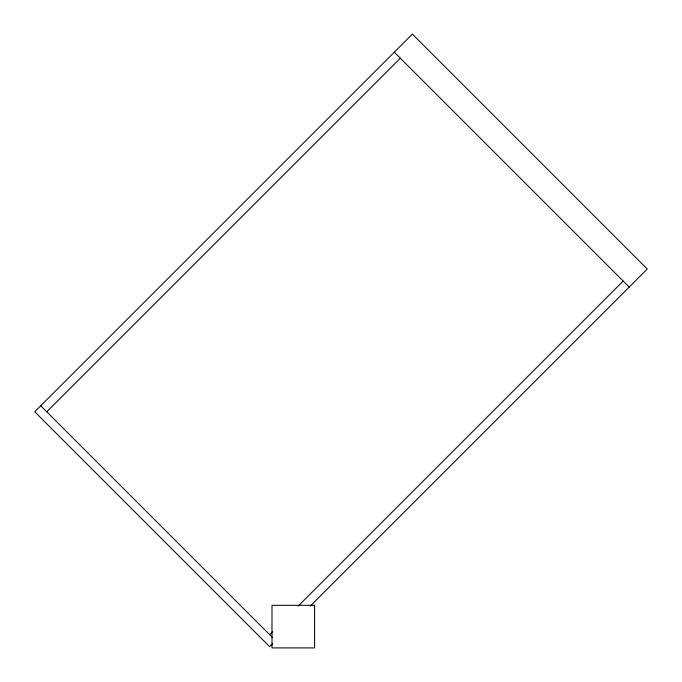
<?xml version="1.0" encoding="UTF-8"?>
<svg xmlns="http://www.w3.org/2000/svg" width="682" height="682" viewBox="0 0 682 682"><rect width="100%" height="100%" fill="white"/><g stroke="black" fill="none" stroke-linecap="round" stroke-linejoin="round"><path stroke-width="1.02" d="M46.76 411.766L400.334 58.192M269.62 634.635L272.63 631.626M298.213 606.042L623.195 281.061M272.638 643.672L269.62 646.681L34.714 411.766L412.38 34.1L647.286 269.015L310.25 606.051M394.307 52.173L629.222 287.079M40.732 405.747L272.638 637.644M314.59 605.309L271.999 605.309L271.999 647.9L314.59 647.9L314.59 605.309"/></g></svg>
